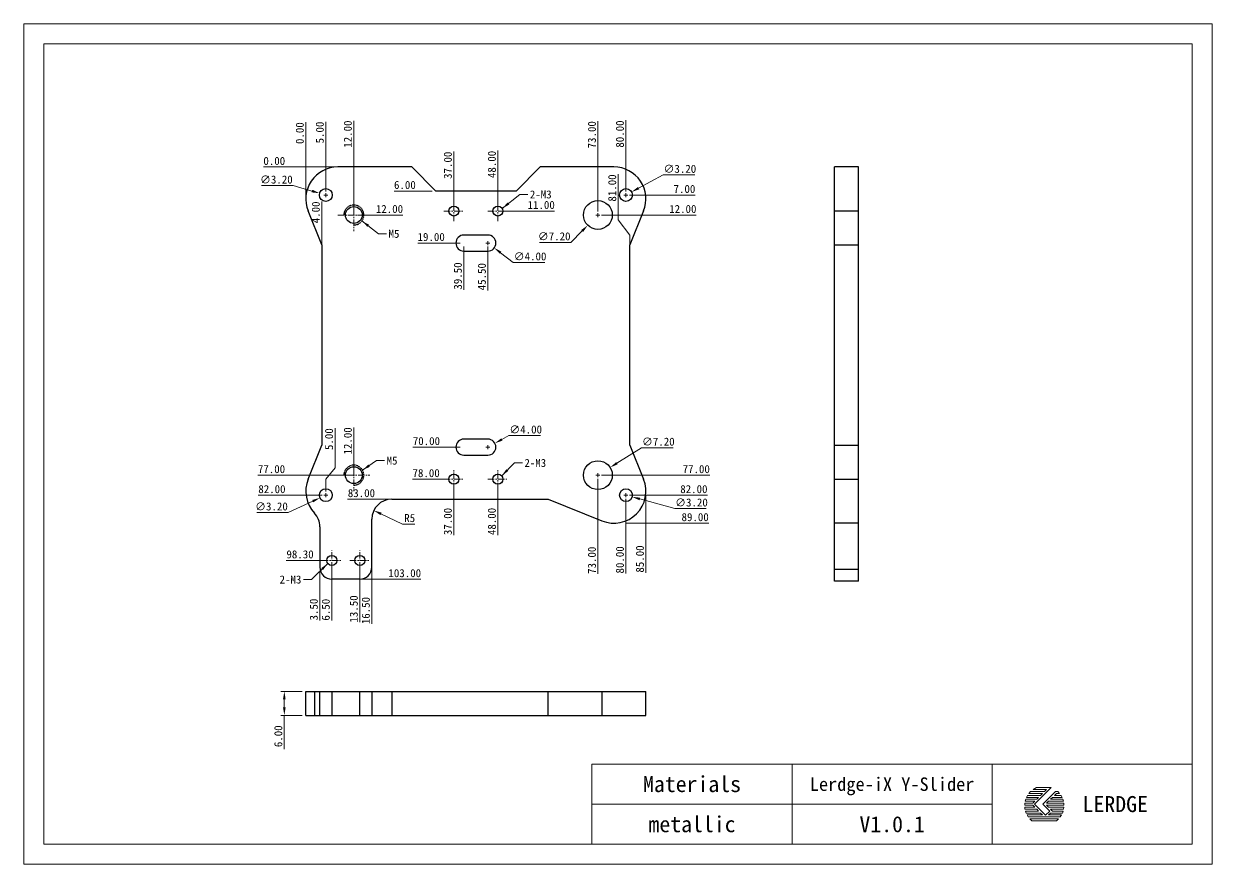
# Model space of a CAD drawing. Header units: millimetres. Extents: x 18208 to 18505, y 554 to 764.
import ezdxf
from ezdxf.enums import TextEntityAlignment as Align

# ---------------------------------------------------------------- set-up
doc = ezdxf.new("R2010")
doc.units = ezdxf.units.MM
doc.linetypes.add('CENTER', pattern=[50.8, 31.75, -6.35, 6.35, -6.35])
doc.linetypes.add('HIDDEN', pattern=[0.2, 0.1, -0.1])
doc.layers.get('0').update_dxf_attribs({"lineweight": 30})
doc.layers.get('Defpoints').update_dxf_attribs({"lineweight": 30})
doc.layers.add('DEFAULT_2', color=8, linetype='HIDDEN')
doc.layers.add('尺寸', color=3, linetype='Continuous', lineweight=15)
doc.styles.add('GB', font='')
doc.styles.get('GB').set_extended_font_data('SimSun')
doc.dimstyles.new('L20.00', dxfattribs={"dimtxt": 2, "dimasz": 2, "dimexe": 0.9, "dimexo": 0.9, "dimgap": 0.5, "dimtad": 1, "dimzin": 1, "dimdsep": 46, "dimtxsty": 'GB', "dimcen": 1, "dimclrd": 256, "dimclre": 256, "dimclrt": 256, "dimazin": 0, "dimtfac": 1, "dimtmove": 0, "dimatfit": 3, "dimfxl": 0, "dimlwd": 15, "dimlwe": 15, "dimarcsym": 0})
doc.dimstyles.new('L20.00$3', dxfattribs={"dimtxt": 2, "dimasz": 2, "dimexe": 0.9, "dimexo": 0.9, "dimgap": 0.5, "dimtad": 1, "dimtoh": 1, "dimzin": 1, "dimdsep": 46, "dimtxsty": 'GB', "dimcen": 0.5, "dimclrd": 256, "dimclre": 256, "dimclrt": 256, "dimazin": 0, "dimtfac": 1, "dimtofl": 0, "dimtmove": 0, "dimatfit": 3, "dimfxl": 0, "dimlwd": 15, "dimlwe": 15, "dimarcsym": 0})
doc.dimstyles.new('L20.00$4', dxfattribs={"dimtxt": 2, "dimasz": 2, "dimexe": 0.9, "dimexo": 0.9, "dimgap": 0.5, "dimtad": 1, "dimtoh": 1, "dimzin": 1, "dimdsep": 46, "dimtxsty": 'GB', "dimcen": 0.5, "dimclrd": 256, "dimclre": 256, "dimclrt": 256, "dimazin": 0, "dimtfac": 1, "dimtofl": 0, "dimtmove": 0, "dimatfit": 3, "dimfxl": 0, "dimlwd": 15, "dimlwe": 15, "dimarcsym": 0})

# ---------------------------------------------------------------- blocks, each defined once
blk = doc.blocks.new('A$C411A0972')
for points in [[(5.78, -11.86), (1.18, -11.86), (1.88, -11.16), (6.11, -11.16), (6.36, -10.46), (2.58, -10.46), (1.88, -9.76), (6.52, -9.76), (6.61, -9.06), (1.18, -9.06), (0.48, -8.36), (6.64, -8.36), (6.59, -7.66), (0.48, -7.66), (1.18, -6.96), (6.46, -6.96), (6.27, -6.26), (1.88, -6.26), (2.58, -5.56), (5.99, -5.56), (5.61, -4.86), (3.28, -4.86), (3.98, -4.16), (5.13, -4.16), (4.49, -3.46), (3.69, -3.46), (-0.86, -8.01), (1.59, -10.46), (0.11, -11.95), (-3.83, -8.01), (2.13, -2.06), (-3.09, -2.06), (-4.36, -2.76), (0.43, -2.76), (-0.27, -3.46), (-5.22, -3.46), (-5.85, -4.16), (-0.97, -4.16), (-1.67, -4.86), (-6.34, -4.86), (-6.71, -5.56), (-2.37, -5.56), (-3.07, -6.26), (-6.99, -6.26), (-7.19, -6.96), (-3.77, -6.96), (-4.47, -7.66), (-7.31, -7.66), (-7.36, -8.36), (-4.47, -8.36), (-3.77, -9.06), (-7.34, -9.06), (-7.25, -9.76), (-3.07, -9.76), (-2.37, -10.46), (-7.08, -10.46), (-6.84, -11.16), (-1.67, -11.16), (-0.97, -11.86), (-6.51, -11.86), (-6.07, -12.56), (5.34, -12.56)], [(-4.75, -13.96), (4.02, -13.96), (4.77, -13.26), (-5.5, -13.26)]]:
    blk.add_lwpolyline(points, close=True)
blk = doc.blocks.new('A$C4CF74B76')
at = {"layer": '尺寸', "ltscale": 0.3}
for p, q in [((-14.52, -79.63), (-14.52, -99.63)), ((-14.52, -79.63), (35.48, -79.63)), ((135.48, -79.63), (35.48, -79.63)), ((35.48, -79.63), (35.48, -99.63)), ((85.48, -99.63), (85.48, -79.63)), ((-14.52, -89.63), (35.48, -89.63)), ((35.48, -89.63), (85.48, -89.63)), ((85.48, -99.63), (110.48, -99.63))]:
    blk.add_line(p, q, dxfattribs=at)
for points in [[(-156.52, 105.37), (140.48, 105.37), (140.48, -104.63), (-156.52, -104.63)], [(-151.52, 100.37), (135.48, 100.37), (135.48, -99.63), (-151.52, -99.63)]]:
    blk.add_lwpolyline(points, close=True, dxfattribs=at)
at = {"layer": '尺寸', "ltscale": 0.3, "xscale": 0.7, "yscale": 0.7, "zscale": 0.7}
blk.add_blockref('A$C411A0972', (98.76, -84.02), dxfattribs=at)
at = {"layer": '尺寸', "ltscale": 0.3, "char_height": 4, "attachment_point": 5, "style": 'GB'}
for s, width, insert in [('Materials', 11.0457, (10.48, -84.63)), ('LERDGE', 33.2013, (116.24, -89.63))]:
    blk.add_mtext_dynamic_manual_height_columns(s, width=width, gutter_width=15, heights=[0], dxfattribs=dict(at, insert=insert))
at = {"layer": '尺寸', "ltscale": 0.3, "style": 'GB'}
for tag, p in [('名称', (60.48, -84.63)), ('材质', (10.48, -94.63)), ('版本', (60.48, -94.63))]:
    blk.add_attdef(tag, text='', height=4, dxfattribs=at).set_placement(p, align=Align.MIDDLE_CENTER)
blk = doc.blocks.new('*D107')
at = {"layer": 'Defpoints', "color": 0, "ltscale": 0.3, "transparency": 16777216}
for p in [(18274.21, 728.4), (18278.87, 728.4), (18286.87, 728.4)]:
    blk.add_point(p, dxfattribs=at)
at = {"layer": '尺寸', "lineweight": 15, "ltscale": 0.3, "transparency": 16777216}
blk.add_line((18285.97, 728.4), (18268.27, 728.4), dxfattribs=at)
at = {"layer": '尺寸', "ltscale": 0.3, "transparency": 16777216, "insert": (18270.99, 729.9), "char_height": 2, "attachment_point": 5, "style": 'GB'}
blk.add_mtext('0.00', dxfattribs=at)
blk = doc.blocks.new('*D108')
at = {"layer": 'Defpoints', "color": 0, "ltscale": 0.3, "transparency": 16777216}
for p in [(18278.87, 733.63), (18278.87, 733.63), (18278.87, 720.4)]:
    blk.add_point(p, dxfattribs=at)
at = {"layer": '尺寸', "lineweight": 15, "ltscale": 0.3, "transparency": 16777216}
blk.add_line((18278.87, 721.3), (18278.87, 739.58), dxfattribs=at)
at = {"layer": '尺寸', "ltscale": 0.3, "transparency": 16777216, "insert": (18277.37, 736.86), "char_height": 2, "attachment_point": 5, "rotation": 90, "style": 'GB'}
blk.add_mtext('0.00', dxfattribs=at)
blk = doc.blocks.new('*D109')
at = {"layer": 'Defpoints', "color": 0, "ltscale": 0.3, "transparency": 16777216}
for p in [(18283.87, 733.8), (18278.87, 728.4), (18283.87, 721.4)]:
    blk.add_point(p, dxfattribs=at)
at = {"layer": '尺寸', "lineweight": 15, "ltscale": 0.3, "transparency": 16777216}
blk.add_line((18283.87, 722.3), (18283.87, 739.71), dxfattribs=at)
at = {"layer": '尺寸', "ltscale": 0.3, "transparency": 16777216, "insert": (18282.37, 737.01), "char_height": 2, "attachment_point": 5, "rotation": 90, "style": 'GB'}
blk.add_mtext('5.00', dxfattribs=at)
blk = doc.blocks.new('*D110')
at = {"layer": 'Defpoints', "color": 0, "ltscale": 0.3, "transparency": 16777216}
for p in [(18290.87, 732.77), (18278.87, 728.4), (18290.87, 716.4)]:
    blk.add_point(p, dxfattribs=at)
at = {"layer": '尺寸', "lineweight": 15, "ltscale": 0.3, "transparency": 16777216}
blk.add_line((18290.87, 717.3), (18290.87, 739.95), dxfattribs=at)
at = {"layer": '尺寸', "ltscale": 0.3, "transparency": 16777216, "insert": (18289.37, 736.61), "char_height": 2, "attachment_point": 5, "rotation": 90, "style": 'GB'}
blk.add_mtext('12.00', dxfattribs=at)
blk = doc.blocks.new('*D111')
at = {"layer": 'Defpoints', "color": 0, "ltscale": 0.3, "transparency": 16777216}
for p in [(18278.87, 728.4), (18290.87, 716.4), (18295.94, 716.4)]:
    blk.add_point(p, dxfattribs=at)
at = {"layer": '尺寸', "lineweight": 15, "ltscale": 0.3, "transparency": 16777216}
blk.add_line((18291.77, 716.4), (18303.12, 716.4), dxfattribs=at)
at = {"layer": '尺寸', "ltscale": 0.3, "transparency": 16777216, "insert": (18299.78, 717.9), "char_height": 2, "attachment_point": 5, "style": 'GB'}
blk.add_mtext('12.00', dxfattribs=at)
blk = doc.blocks.new('*D112')
at = {"layer": 'Defpoints', "color": 0, "ltscale": 0.3, "transparency": 16777216}
for p in [(18278.87, 728.4), (18315.87, 724.91), (18315.87, 717.4)]:
    blk.add_point(p, dxfattribs=at)
at = {"layer": '尺寸', "lineweight": 15, "ltscale": 0.3, "transparency": 16777216}
blk.add_line((18315.87, 718.3), (18315.87, 732.25), dxfattribs=at)
at = {"layer": '尺寸', "ltscale": 0.3, "transparency": 16777216, "insert": (18314.37, 728.83), "char_height": 2, "attachment_point": 5, "rotation": 90, "style": 'GB'}
blk.add_mtext('37.00', dxfattribs=at)
blk = doc.blocks.new('*D113')
at = {"layer": 'Defpoints', "color": 0, "ltscale": 0.3, "transparency": 16777216}
for p in [(18278.87, 728.4), (18326.87, 725.09), (18326.87, 717.4)]:
    blk.add_point(p, dxfattribs=at)
at = {"layer": '尺寸', "lineweight": 15, "ltscale": 0.3, "transparency": 16777216}
blk.add_line((18326.87, 718.3), (18326.87, 732.49), dxfattribs=at)
at = {"layer": '尺寸', "ltscale": 0.3, "transparency": 16777216, "insert": (18325.37, 729.04), "char_height": 2, "attachment_point": 5, "rotation": 90, "style": 'GB'}
blk.add_mtext('48.00', dxfattribs=at)
blk = doc.blocks.new('*D114')
at = {"layer": 'Defpoints', "color": 0, "ltscale": 0.3, "transparency": 16777216}
for p in [(18351.87, 732.54), (18278.87, 728.4), (18351.87, 716.4)]:
    blk.add_point(p, dxfattribs=at)
at = {"layer": '尺寸', "lineweight": 15, "ltscale": 0.3, "transparency": 16777216}
blk.add_line((18351.87, 717.3), (18351.87, 739.87), dxfattribs=at)
at = {"layer": '尺寸', "ltscale": 0.3, "transparency": 16777216, "insert": (18350.37, 736.45), "char_height": 2, "attachment_point": 5, "rotation": 90, "style": 'GB'}
blk.add_mtext('73.00', dxfattribs=at)
blk = doc.blocks.new('*D115')
at = {"layer": 'Defpoints', "color": 0, "ltscale": 0.3, "transparency": 16777216}
for p in [(18278.87, 728.4), (18351.87, 716.4), (18369.25, 716.4)]:
    blk.add_point(p, dxfattribs=at)
at = {"layer": '尺寸', "lineweight": 15, "ltscale": 0.3, "transparency": 16777216}
blk.add_line((18352.77, 716.4), (18376.43, 716.4), dxfattribs=at)
at = {"layer": '尺寸', "ltscale": 0.3, "transparency": 16777216, "insert": (18373.09, 717.9), "char_height": 2, "attachment_point": 5, "style": 'GB'}
blk.add_mtext('12.00', dxfattribs=at)
blk = doc.blocks.new('*D116')
at = {"layer": 'Defpoints', "color": 0, "ltscale": 0.3, "transparency": 16777216}
for p in [(18358.87, 732.69), (18278.87, 728.4), (18358.87, 721.4)]:
    blk.add_point(p, dxfattribs=at)
at = {"layer": '尺寸', "lineweight": 15, "ltscale": 0.3, "transparency": 16777216}
blk.add_line((18358.87, 722.3), (18358.87, 740.07), dxfattribs=at)
at = {"layer": '尺寸', "ltscale": 0.3, "transparency": 16777216, "insert": (18357.37, 736.63), "char_height": 2, "attachment_point": 5, "rotation": 90, "style": 'GB'}
blk.add_mtext('80.00', dxfattribs=at)
blk = doc.blocks.new('*D117')
at = {"layer": 'Defpoints', "color": 0, "ltscale": 0.3, "transparency": 16777216}
for p in [(18278.87, 728.4), (18358.87, 721.4), (18370.29, 721.4)]:
    blk.add_point(p, dxfattribs=at)
at = {"layer": '尺寸', "lineweight": 15, "ltscale": 0.3, "transparency": 16777216}
blk.add_line((18359.77, 721.4), (18376.19, 721.4), dxfattribs=at)
at = {"layer": '尺寸', "ltscale": 0.3, "transparency": 16777216, "insert": (18373.49, 722.9), "char_height": 2, "attachment_point": 5, "style": 'GB'}
blk.add_mtext('7.00', dxfattribs=at)
blk = doc.blocks.new('*D118')
at = {"layer": 'Defpoints', "color": 0, "ltscale": 0.3, "transparency": 16777216}
for p in [(18278.87, 728.4), (18363.87, 647.4), (18363.87, 634.39)]:
    blk.add_point(p, dxfattribs=at)
at = {"layer": '尺寸', "lineweight": 15, "ltscale": 0.3, "transparency": 16777216}
blk.add_line((18363.87, 646.5), (18363.87, 627.01), dxfattribs=at)
at = {"layer": '尺寸', "ltscale": 0.3, "transparency": 16777216, "insert": (18362.37, 630.45), "char_height": 2, "attachment_point": 5, "rotation": 90, "style": 'GB'}
blk.add_mtext('85.00', dxfattribs=at)
blk = doc.blocks.new('*D119')
at = {"layer": 'Defpoints', "color": 0, "ltscale": 0.3, "transparency": 16777216}
for p in [(18278.87, 728.4), (18357.87, 639.4), (18372.23, 639.4)]:
    blk.add_point(p, dxfattribs=at)
at = {"layer": '尺寸', "lineweight": 15, "ltscale": 0.3, "transparency": 16777216}
blk.add_line((18358.77, 639.4), (18379.61, 639.4), dxfattribs=at)
at = {"layer": '尺寸', "ltscale": 0.3, "transparency": 16777216, "insert": (18376.17, 640.9), "char_height": 2, "attachment_point": 5, "style": 'GB'}
blk.add_mtext('89.00', dxfattribs=at)
blk = doc.blocks.new('*D120')
at = {"layer": 'Defpoints', "color": 0, "ltscale": 0.3, "transparency": 16777216}
for p in [(18278.87, 728.4), (18351.87, 651.4), (18351.87, 634.05)]:
    blk.add_point(p, dxfattribs=at)
at = {"layer": '尺寸', "lineweight": 15, "ltscale": 0.3, "transparency": 16777216}
blk.add_line((18351.87, 650.5), (18351.87, 626.72), dxfattribs=at)
at = {"layer": '尺寸', "ltscale": 0.3, "transparency": 16777216, "insert": (18350.37, 630.13), "char_height": 2, "attachment_point": 5, "rotation": 90, "style": 'GB'}
blk.add_mtext('73.00', dxfattribs=at)
blk = doc.blocks.new('*D121')
at = {"layer": 'Defpoints', "color": 0, "ltscale": 0.3, "transparency": 16777216}
for p in [(18278.87, 728.4), (18351.87, 651.4), (18372.53, 651.4)]:
    blk.add_point(p, dxfattribs=at)
at = {"layer": '尺寸', "lineweight": 15, "ltscale": 0.3, "transparency": 16777216}
blk.add_line((18352.77, 651.4), (18379.85, 651.4), dxfattribs=at)
at = {"layer": '尺寸', "ltscale": 0.3, "transparency": 16777216, "insert": (18376.44, 652.9), "char_height": 2, "attachment_point": 5, "style": 'GB'}
blk.add_mtext('77.00', dxfattribs=at)
blk = doc.blocks.new('*D122')
at = {"layer": 'Defpoints', "color": 0, "ltscale": 0.3, "transparency": 16777216}
for p in [(18278.87, 728.4), (18358.87, 646.4), (18371.91, 646.4)]:
    blk.add_point(p, dxfattribs=at)
at = {"layer": '尺寸', "lineweight": 15, "ltscale": 0.3, "transparency": 16777216}
blk.add_line((18359.77, 646.4), (18379.29, 646.4), dxfattribs=at)
at = {"layer": '尺寸', "ltscale": 0.3, "transparency": 16777216, "insert": (18375.85, 647.9), "char_height": 2, "attachment_point": 5, "style": 'GB'}
blk.add_mtext('82.00', dxfattribs=at)
blk = doc.blocks.new('*D123')
at = {"layer": 'Defpoints', "color": 0, "ltscale": 0.3, "transparency": 16777216}
for p in [(18278.87, 728.4), (18358.87, 646.4), (18358.87, 634.17)]:
    blk.add_point(p, dxfattribs=at)
at = {"layer": '尺寸', "lineweight": 15, "ltscale": 0.3, "transparency": 16777216}
blk.add_line((18358.87, 645.5), (18358.87, 626.79), dxfattribs=at)
at = {"layer": '尺寸', "ltscale": 0.3, "transparency": 16777216, "insert": (18357.37, 630.23), "char_height": 2, "attachment_point": 5, "rotation": 90, "style": 'GB'}
blk.add_mtext('80.00', dxfattribs=at)
blk = doc.blocks.new('*D124')
at = {"layer": 'Defpoints', "color": 0, "ltscale": 0.3, "transparency": 16777216}
for p in [(18278.87, 728.4), (18290.87, 656.12), (18290.87, 651.4)]:
    blk.add_point(p, dxfattribs=at)
at = {"layer": '尺寸', "lineweight": 15, "ltscale": 0.3, "transparency": 16777216}
blk.add_line((18290.87, 652.3), (18290.87, 663.3), dxfattribs=at)
at = {"layer": '尺寸', "ltscale": 0.3, "transparency": 16777216, "insert": (18289.37, 659.96), "char_height": 2, "attachment_point": 5, "rotation": 90, "style": 'GB'}
blk.add_mtext('12.00', dxfattribs=at)
blk = doc.blocks.new('*D125')
at = {"layer": 'Defpoints', "color": 0, "ltscale": 0.3, "transparency": 16777216}
for p in [(18278.87, 728.4), (18274.21, 651.4), (18290.87, 651.4)]:
    blk.add_point(p, dxfattribs=at)
at = {"layer": '尺寸', "lineweight": 15, "ltscale": 0.3, "transparency": 16777216}
blk.add_line((18289.97, 651.4), (18266.89, 651.4), dxfattribs=at)
at = {"layer": '尺寸', "ltscale": 0.3, "transparency": 16777216, "insert": (18270.3, 652.9), "char_height": 2, "attachment_point": 5, "style": 'GB'}
blk.add_mtext('77.00', dxfattribs=at)
blk = doc.blocks.new('*D126')
at = {"layer": 'Defpoints', "color": 0, "ltscale": 0.3, "transparency": 16777216}
for p in [(18278.87, 728.4), (18274.34, 646.4), (18283.87, 646.4)]:
    blk.add_point(p, dxfattribs=at)
at = {"layer": '尺寸', "lineweight": 15, "ltscale": 0.3, "transparency": 16777216}
blk.add_line((18282.97, 646.4), (18266.95, 646.4), dxfattribs=at)
at = {"layer": '尺寸', "ltscale": 0.3, "transparency": 16777216, "insert": (18270.4, 647.9), "char_height": 2, "attachment_point": 5, "style": 'GB'}
blk.add_mtext('82.00', dxfattribs=at)
blk = doc.blocks.new('*D127')
at = {"layer": 'Defpoints', "color": 0, "ltscale": 0.3, "transparency": 16777216}
for p in [(18278.87, 728.4), (18286.18, 657.19), (18283.87, 646.4)]:
    blk.add_point(p, dxfattribs=at)
at = {"layer": '尺寸', "lineweight": 15, "ltscale": 0.3, "transparency": 16777216}
for p, q in [((18286.18, 653.19), (18286.18, 663.1)), ((18283.87, 650.4), (18286.18, 653.19)), ((18283.87, 647.3), (18283.87, 650.4))]:
    blk.add_line(p, q, dxfattribs=at)
at = {"layer": '尺寸', "ltscale": 0.3, "transparency": 16777216, "insert": (18284.68, 660.4), "char_height": 2, "attachment_point": 5, "rotation": 90, "style": 'GB'}
blk.add_mtext('5.00', dxfattribs=at)
blk = doc.blocks.new('*D128')
at = {"layer": 'Defpoints', "color": 0, "ltscale": 0.3, "transparency": 16777216}
for p in [(18278.87, 728.4), (18281.37, 630.1), (18285.37, 630.1)]:
    blk.add_point(p, dxfattribs=at)
at = {"layer": '尺寸', "lineweight": 15, "ltscale": 0.3, "transparency": 16777216}
blk.add_line((18284.47, 630.1), (18273.99, 630.1), dxfattribs=at)
at = {"layer": '尺寸', "ltscale": 0.3, "transparency": 16777216, "insert": (18277.43, 631.6), "char_height": 2, "attachment_point": 5, "style": 'GB'}
blk.add_mtext('98.30', dxfattribs=at)
blk = doc.blocks.new('*D129')
at = {"layer": 'Defpoints', "color": 0, "ltscale": 0.3, "transparency": 16777216}
for p in [(18278.87, 728.4), (18285.37, 630.1), (18285.37, 621)]:
    blk.add_point(p, dxfattribs=at)
at = {"layer": '尺寸', "lineweight": 15, "ltscale": 0.3, "transparency": 16777216}
blk.add_line((18285.37, 629.2), (18285.37, 615.06), dxfattribs=at)
at = {"layer": '尺寸', "ltscale": 0.3, "transparency": 16777216, "insert": (18283.87, 617.78), "char_height": 2, "attachment_point": 5, "rotation": 90, "style": 'GB'}
blk.add_mtext('6.50', dxfattribs=at)
blk = doc.blocks.new('*D130')
at = {"layer": 'Defpoints', "color": 0, "ltscale": 0.3, "transparency": 16777216}
for p in [(18278.87, 728.4), (18292.37, 630.1), (18292.37, 621.81)]:
    blk.add_point(p, dxfattribs=at)
at = {"layer": '尺寸', "lineweight": 15, "ltscale": 0.3, "transparency": 16777216}
blk.add_line((18292.37, 629.2), (18292.37, 614.63), dxfattribs=at)
at = {"layer": '尺寸', "ltscale": 0.3, "transparency": 16777216, "insert": (18290.87, 617.97), "char_height": 2, "attachment_point": 5, "rotation": 90, "style": 'GB'}
blk.add_mtext('13.50', dxfattribs=at)
blk = doc.blocks.new('*D131')
at = {"layer": 'Defpoints', "color": 0, "ltscale": 0.3, "transparency": 16777216}
for p in [(18278.87, 728.4), (18295.37, 629.53), (18295.37, 621.4)]:
    blk.add_point(p, dxfattribs=at)
at = {"layer": '尺寸', "lineweight": 15, "ltscale": 0.3, "transparency": 16777216}
blk.add_line((18295.37, 628.63), (18295.37, 614.22), dxfattribs=at)
at = {"layer": '尺寸', "ltscale": 0.3, "transparency": 16777216, "insert": (18293.87, 617.56), "char_height": 2, "attachment_point": 5, "rotation": 90, "style": 'GB'}
blk.add_mtext('16.50', dxfattribs=at)
blk = doc.blocks.new('*D133')
at = {"layer": 'Defpoints', "color": 0, "ltscale": 0.3, "transparency": 16777216}
for p in [(18278.87, 728.4), (18282.37, 628.4), (18282.37, 621.03)]:
    blk.add_point(p, dxfattribs=at)
at = {"layer": '尺寸', "lineweight": 15, "ltscale": 0.3, "transparency": 16777216}
blk.add_line((18282.37, 627.5), (18282.37, 615.12), dxfattribs=at)
at = {"layer": '尺寸', "ltscale": 0.3, "transparency": 16777216, "insert": (18280.87, 617.82), "char_height": 2, "attachment_point": 5, "rotation": 90, "style": 'GB'}
blk.add_mtext('3.50', dxfattribs=at)
blk = doc.blocks.new('*D134')
at = {"layer": 'Defpoints', "color": 0, "ltscale": 0.3, "transparency": 16777216}
for p in [(18295.86, 642.58), (18300.37, 640.43)]:
    blk.add_point(p, dxfattribs=at)
at = {"layer": '尺寸', "lineweight": 15, "ltscale": 0.3, "transparency": 16777216}
for p, q in [((18303.04, 639.16), (18297.66, 641.72)), ((18306.13, 639.16), (18303.04, 639.16))]:
    blk.add_line(p, q, dxfattribs=at)
at = {"layer": '尺寸', "ltscale": 0.3, "transparency": 16777216}
blk.add_solid([(18297.81, 642.02), (18297.52, 641.42), (18295.86, 642.58)], dxfattribs=at)
at = {"layer": '尺寸', "ltscale": 0.3, "transparency": 16777216, "insert": (18304.84, 640.66), "char_height": 2, "attachment_point": 5, "style": 'GB'}
blk.add_mtext('R5', dxfattribs=at)
blk = doc.blocks.new('*D143')
at = {"layer": 'Defpoints', "color": 0, "ltscale": 0.3, "transparency": 16777216}
for p in [(18278.87, 728.4), (18306.85, 722.4), (18311.34, 722.4)]:
    blk.add_point(p, dxfattribs=at)
at = {"layer": '尺寸', "lineweight": 15, "ltscale": 0.3, "transparency": 16777216}
blk.add_line((18310.44, 722.4), (18300.91, 722.4), dxfattribs=at)
at = {"layer": '尺寸', "ltscale": 0.3, "transparency": 16777216, "insert": (18303.63, 723.9), "char_height": 2, "attachment_point": 5, "style": 'GB'}
blk.add_mtext('6.00', dxfattribs=at)
blk = doc.blocks.new('*D144')
at = {"layer": 'Defpoints', "color": 0, "ltscale": 0.3, "transparency": 16777216}
for p in [(18278.87, 728.4), (18326.87, 717.4), (18333.84, 717.4)]:
    blk.add_point(p, dxfattribs=at)
at = {"layer": '尺寸', "lineweight": 15, "ltscale": 0.3, "transparency": 16777216}
blk.add_line((18327.77, 717.4), (18341.03, 717.4), dxfattribs=at)
at = {"layer": '尺寸', "ltscale": 0.3, "transparency": 16777216, "insert": (18337.69, 718.9), "char_height": 2, "attachment_point": 5, "style": 'GB'}
blk.add_mtext('11.00', dxfattribs=at)
blk = doc.blocks.new('*D145')
at = {"layer": 'Defpoints', "color": 0, "ltscale": 0.3, "transparency": 16777216}
for p in [(18278.87, 728.4), (18314.04, 709.4), (18318.37, 709.4)]:
    blk.add_point(p, dxfattribs=at)
at = {"layer": '尺寸', "lineweight": 15, "ltscale": 0.3, "transparency": 16777216}
blk.add_line((18317.47, 709.4), (18306.86, 709.4), dxfattribs=at)
at = {"layer": '尺寸', "ltscale": 0.3, "transparency": 16777216, "insert": (18310.2, 710.9), "char_height": 2, "attachment_point": 5, "style": 'GB'}
blk.add_mtext('19.00', dxfattribs=at)
blk = doc.blocks.new('*D146')
at = {"layer": 'Defpoints', "color": 0, "ltscale": 0.3, "transparency": 16777216}
for p in [(18278.87, 728.4), (18318.37, 709.4), (18318.37, 705.08)]:
    blk.add_point(p, dxfattribs=at)
at = {"layer": '尺寸', "lineweight": 15, "ltscale": 0.3, "transparency": 16777216}
blk.add_line((18318.37, 708.5), (18318.37, 697.74), dxfattribs=at)
at = {"layer": '尺寸', "ltscale": 0.3, "transparency": 16777216, "insert": (18316.87, 701.16), "char_height": 2, "attachment_point": 5, "rotation": 90, "style": 'GB'}
blk.add_mtext('39.50', dxfattribs=at)
blk = doc.blocks.new('*D147')
at = {"layer": 'Defpoints', "color": 0, "ltscale": 0.3, "transparency": 16777216}
for p in [(18278.87, 728.4), (18324.37, 709.4), (18324.37, 704.94)]:
    blk.add_point(p, dxfattribs=at)
at = {"layer": '尺寸', "lineweight": 15, "ltscale": 0.3, "transparency": 16777216}
blk.add_line((18324.37, 708.5), (18324.37, 697.54), dxfattribs=at)
at = {"layer": '尺寸', "ltscale": 0.3, "transparency": 16777216, "insert": (18322.87, 700.99), "char_height": 2, "attachment_point": 5, "rotation": 90, "style": 'GB'}
blk.add_mtext('45.50', dxfattribs=at)
blk = doc.blocks.new('*D149')
at = {"layer": 'Defpoints', "color": 0, "ltscale": 0.3, "transparency": 16777216}
for p in [(18278.87, 728.4), (18296.71, 645.4), (18300.37, 645.4)]:
    blk.add_point(p, dxfattribs=at)
at = {"layer": '尺寸', "lineweight": 15, "ltscale": 0.3, "transparency": 16777216}
blk.add_line((18299.47, 645.4), (18289.33, 645.4), dxfattribs=at)
at = {"layer": '尺寸', "ltscale": 0.3, "transparency": 16777216, "insert": (18292.77, 646.9), "char_height": 2, "attachment_point": 5, "style": 'GB'}
blk.add_mtext('83.00', dxfattribs=at)
blk = doc.blocks.new('*D150')
at = {"layer": 'Defpoints', "color": 0, "ltscale": 0.3, "transparency": 16777216}
for p in [(18278.87, 728.4), (18312.92, 658.4), (18318.37, 658.4)]:
    blk.add_point(p, dxfattribs=at)
at = {"layer": '尺寸', "lineweight": 15, "ltscale": 0.3, "transparency": 16777216}
blk.add_line((18317.47, 658.4), (18305.59, 658.4), dxfattribs=at)
at = {"layer": '尺寸', "ltscale": 0.3, "transparency": 16777216, "insert": (18309.01, 659.9), "char_height": 2, "attachment_point": 5, "style": 'GB'}
blk.add_mtext('70.00', dxfattribs=at)
blk = doc.blocks.new('*D151')
at = {"layer": 'Defpoints', "color": 0, "ltscale": 0.3, "transparency": 16777216}
for p in [(18278.87, 728.4), (18312.86, 650.4), (18315.87, 650.4)]:
    blk.add_point(p, dxfattribs=at)
at = {"layer": '尺寸', "lineweight": 15, "ltscale": 0.3, "transparency": 16777216}
blk.add_line((18314.97, 650.4), (18305.53, 650.4), dxfattribs=at)
at = {"layer": '尺寸', "ltscale": 0.3, "transparency": 16777216, "insert": (18308.94, 651.9), "char_height": 2, "attachment_point": 5, "style": 'GB'}
blk.add_mtext('78.00', dxfattribs=at)
blk = doc.blocks.new('*D152')
at = {"layer": 'Defpoints', "color": 0, "ltscale": 0.3, "transparency": 16777216}
for p in [(18278.87, 728.4), (18315.87, 650.4), (18315.87, 643.74)]:
    blk.add_point(p, dxfattribs=at)
at = {"layer": '尺寸', "lineweight": 15, "ltscale": 0.3, "transparency": 16777216}
blk.add_line((18315.87, 649.5), (18315.87, 636.4), dxfattribs=at)
at = {"layer": '尺寸', "ltscale": 0.3, "transparency": 16777216, "insert": (18314.37, 639.82), "char_height": 2, "attachment_point": 5, "rotation": 90, "style": 'GB'}
blk.add_mtext('37.00', dxfattribs=at)
blk = doc.blocks.new('*D153')
at = {"layer": 'Defpoints', "color": 0, "ltscale": 0.3, "transparency": 16777216}
for p in [(18278.87, 728.4), (18326.87, 650.4), (18326.87, 643.78)]:
    blk.add_point(p, dxfattribs=at)
at = {"layer": '尺寸', "lineweight": 15, "ltscale": 0.3, "transparency": 16777216}
blk.add_line((18326.87, 649.5), (18326.87, 636.38), dxfattribs=at)
at = {"layer": '尺寸', "ltscale": 0.3, "transparency": 16777216, "insert": (18325.37, 639.83), "char_height": 2, "attachment_point": 5, "rotation": 90, "style": 'GB'}
blk.add_mtext('48.00', dxfattribs=at)
blk = doc.blocks.new('*D154')
at = {"layer": 'Defpoints', "color": 0, "ltscale": 0.3, "transparency": 16777216}
for p in [(18278.87, 728.4), (18291.33, 625.4), (18299.04, 625.4)]:
    blk.add_point(p, dxfattribs=at)
at = {"layer": '尺寸', "lineweight": 15, "ltscale": 0.3, "transparency": 16777216}
blk.add_line((18292.23, 625.4), (18307.65, 625.4), dxfattribs=at)
at = {"layer": '尺寸', "ltscale": 0.3, "transparency": 16777216, "insert": (18303.6, 626.9), "char_height": 2, "attachment_point": 5, "style": 'GB'}
blk.add_mtext('103.00', dxfattribs=at)
blk = doc.blocks.new('*D155')
at = {"layer": 'Defpoints', "color": 0, "ltscale": 0.3, "transparency": 16777216}
for p in [(18278.87, 597.38), (18273.5, 591.38), (18278.87, 591.38)]:
    blk.add_point(p, dxfattribs=at)
at = {"layer": '尺寸', "lineweight": 15, "ltscale": 0.3, "transparency": 16777216}
for p, q in [((18277.97, 597.38), (18272.6, 597.38)), ((18273.5, 595.38), (18273.5, 593.38)), ((18277.97, 591.38), (18272.6, 591.38)), ((18273.5, 591.38), (18273.5, 582.94))]:
    blk.add_line(p, q, dxfattribs=at)
at = {"layer": '尺寸', "ltscale": 0.3, "transparency": 16777216}
for points in [[(18273.17, 595.38), (18273.83, 595.38), (18273.5, 597.38)], [(18273.17, 593.38), (18273.83, 593.38), (18273.5, 591.38)]]:
    blk.add_solid(points, dxfattribs=at)
at = {"layer": '尺寸', "ltscale": 0.3, "transparency": 16777216, "insert": (18272, 586.16), "char_height": 2, "attachment_point": 5, "rotation": 90, "style": 'GB'}
blk.add_mtext('6.00', dxfattribs=at)
blk = doc.blocks.new('*D158')
at = {"layer": 'Defpoints', "color": 0, "ltscale": 0.3, "transparency": 16777216}
for p in [(18354.4, 718.96), (18349.34, 713.84)]:
    blk.add_point(p, dxfattribs=at)
at = {"layer": '尺寸', "lineweight": 15, "ltscale": 0.3, "transparency": 16777216}
for p, q in [((18351.37, 716.4), (18352.37, 716.4)), ((18351.87, 715.9), (18351.87, 716.9)), ((18345.13, 709.56), (18347.94, 712.41)), ((18337.25, 709.56), (18345.13, 709.56))]:
    blk.add_line(p, q, dxfattribs=at)
at = {"layer": '尺寸', "ltscale": 0.3, "transparency": 16777216}
blk.add_solid([(18347.7, 712.65), (18348.18, 712.18), (18349.34, 713.84)], dxfattribs=at)
at = {"layer": '尺寸', "ltscale": 0.3, "transparency": 16777216, "insert": (18340.94, 711.06), "char_height": 2, "attachment_point": 5, "style": 'GB'}
blk.add_mtext('∅7.20', dxfattribs=at)
blk = doc.blocks.new('*D159')
at = {"layer": 'Defpoints', "color": 0, "ltscale": 0.3, "transparency": 16777216}
for p in [(18354.92, 653.32), (18348.83, 649.48)]:
    blk.add_point(p, dxfattribs=at)
at = {"layer": '尺寸', "lineweight": 15, "ltscale": 0.3, "transparency": 16777216}
for p, q in [((18362.77, 658.26), (18356.61, 654.38)), ((18370.65, 658.26), (18362.77, 658.26)), ((18351.37, 651.4), (18352.37, 651.4)), ((18351.87, 650.9), (18351.87, 651.9))]:
    blk.add_line(p, q, dxfattribs=at)
at = {"layer": '尺寸', "ltscale": 0.3, "transparency": 16777216}
blk.add_solid([(18356.43, 654.66), (18356.79, 654.1), (18354.92, 653.32)], dxfattribs=at)
at = {"layer": '尺寸', "ltscale": 0.3, "transparency": 16777216, "insert": (18366.96, 659.76), "char_height": 2, "attachment_point": 5, "style": 'GB'}
blk.add_mtext('∅7.20', dxfattribs=at)
blk = doc.blocks.new('*D160')
at = {"layer": 'Defpoints', "color": 0, "ltscale": 0.3, "transparency": 16777216}
for p in [(18326.12, 659.36), (18322.62, 657.43)]:
    blk.add_point(p, dxfattribs=at)
at = {"layer": '尺寸', "lineweight": 15, "ltscale": 0.3, "transparency": 16777216}
for p, q in [((18329.63, 661.3), (18327.87, 660.33)), ((18337.51, 661.3), (18329.63, 661.3)), ((18323.87, 658.4), (18324.87, 658.4)), ((18324.37, 657.9), (18324.37, 658.9))]:
    blk.add_line(p, q, dxfattribs=at)
at = {"layer": '尺寸', "ltscale": 0.3, "transparency": 16777216}
blk.add_solid([(18327.71, 660.62), (18328.03, 660.04), (18326.12, 659.36)], dxfattribs=at)
at = {"layer": '尺寸', "ltscale": 0.3, "transparency": 16777216, "insert": (18333.82, 662.8), "char_height": 2, "attachment_point": 5, "style": 'GB'}
blk.add_mtext('∅4.00', dxfattribs=at)
blk = doc.blocks.new('*D161')
at = {"layer": 'Defpoints', "color": 0, "ltscale": 0.3, "transparency": 16777216}
for p in [(18322.78, 710.61), (18325.96, 708.19)]:
    blk.add_point(p, dxfattribs=at)
at = {"layer": '尺寸', "lineweight": 15, "ltscale": 0.3, "transparency": 16777216}
for p, q in [((18324.37, 708.9), (18324.37, 709.9)), ((18323.87, 709.4), (18324.87, 709.4)), ((18330.73, 704.55), (18327.55, 706.97)), ((18338.62, 704.55), (18330.73, 704.55))]:
    blk.add_line(p, q, dxfattribs=at)
at = {"layer": '尺寸', "ltscale": 0.3, "transparency": 16777216}
blk.add_solid([(18327.75, 707.24), (18327.35, 706.71), (18325.96, 708.19)], dxfattribs=at)
at = {"layer": '尺寸', "ltscale": 0.3, "transparency": 16777216, "insert": (18334.92, 706.05), "char_height": 2, "attachment_point": 5, "style": 'GB'}
blk.add_mtext('∅4.00', dxfattribs=at)
blk = doc.blocks.new('*D162')
at = {"layer": 'Defpoints', "color": 0, "ltscale": 0.3, "transparency": 16777216}
for p in [(18357.33, 646.82), (18360.41, 645.98)]:
    blk.add_point(p, dxfattribs=at)
at = {"layer": '尺寸', "lineweight": 15, "ltscale": 0.3, "transparency": 16777216}
for p, q in [((18358.37, 646.4), (18359.37, 646.4)), ((18358.87, 645.9), (18358.87, 646.9)), ((18371.06, 643.06), (18362.34, 645.45)), ((18378.94, 643.06), (18371.06, 643.06))]:
    blk.add_line(p, q, dxfattribs=at)
at = {"layer": '尺寸', "ltscale": 0.3, "transparency": 16777216}
blk.add_solid([(18362.43, 645.77), (18362.26, 645.13), (18360.41, 645.98)], dxfattribs=at)
at = {"layer": '尺寸', "ltscale": 0.3, "transparency": 16777216, "insert": (18375.25, 644.56), "char_height": 2, "attachment_point": 5, "style": 'GB'}
blk.add_mtext('∅3.20', dxfattribs=at)
blk = doc.blocks.new('*D163')
at = {"layer": 'Defpoints', "color": 0, "ltscale": 0.3, "transparency": 16777216}
for p in [(18282.42, 645.73), (18285.32, 647.07)]:
    blk.add_point(p, dxfattribs=at)
at = {"layer": '尺寸', "lineweight": 15, "ltscale": 0.3, "transparency": 16777216}
for p, q in [((18274.49, 642.07), (18280.6, 644.89)), ((18283.37, 646.4), (18284.37, 646.4)), ((18283.87, 645.9), (18283.87, 646.9)), ((18266.6, 642.07), (18274.49, 642.07))]:
    blk.add_line(p, q, dxfattribs=at)
at = {"layer": '尺寸', "ltscale": 0.3, "transparency": 16777216}
blk.add_solid([(18280.46, 645.19), (18280.74, 644.59), (18282.42, 645.73)], dxfattribs=at)
at = {"layer": '尺寸', "ltscale": 0.3, "transparency": 16777216, "insert": (18270.29, 643.57), "char_height": 2, "attachment_point": 5, "style": 'GB'}
blk.add_mtext('∅3.20', dxfattribs=at)
blk = doc.blocks.new('*D164')
at = {"layer": 'Defpoints', "color": 0, "ltscale": 0.3, "transparency": 16777216}
for p in [(18282.33, 721.84), (18285.41, 720.96)]:
    blk.add_point(p, dxfattribs=at)
at = {"layer": '尺寸', "lineweight": 15, "ltscale": 0.3, "transparency": 16777216}
for p, q in [((18267.81, 723.75), (18275.7, 723.75)), ((18275.7, 723.75), (18280.41, 722.39)), ((18283.87, 720.9), (18283.87, 721.9)), ((18283.37, 721.4), (18284.37, 721.4))]:
    blk.add_line(p, q, dxfattribs=at)
at = {"layer": '尺寸', "ltscale": 0.3, "transparency": 16777216}
blk.add_solid([(18280.5, 722.71), (18280.32, 722.07), (18282.33, 721.84)], dxfattribs=at)
at = {"layer": '尺寸', "ltscale": 0.3, "transparency": 16777216, "insert": (18271.51, 725.25), "char_height": 2, "attachment_point": 5, "style": 'GB'}
blk.add_mtext('∅3.20', dxfattribs=at)
blk = doc.blocks.new('*D165')
at = {"layer": 'Defpoints', "color": 0, "ltscale": 0.3, "transparency": 16777216}
for p in [(18360.28, 722.16), (18357.46, 720.64)]:
    blk.add_point(p, dxfattribs=at)
at = {"layer": '尺寸', "lineweight": 15, "ltscale": 0.3, "transparency": 16777216}
for p, q in [((18368.16, 726.43), (18362.04, 723.11)), ((18376.05, 726.43), (18368.16, 726.43)), ((18358.87, 720.9), (18358.87, 721.9)), ((18358.37, 721.4), (18359.37, 721.4))]:
    blk.add_line(p, q, dxfattribs=at)
at = {"layer": '尺寸', "ltscale": 0.3, "transparency": 16777216}
blk.add_solid([(18361.88, 723.41), (18362.2, 722.82), (18360.28, 722.16)], dxfattribs=at)
at = {"layer": '尺寸', "ltscale": 0.3, "transparency": 16777216, "insert": (18372.35, 727.93), "char_height": 2, "attachment_point": 5, "style": 'GB'}
blk.add_mtext('∅3.20', dxfattribs=at)
blk = doc.blocks.new('*D166')
at = {"layer": 'Defpoints', "color": 0, "ltscale": 0.3, "transparency": 16777216}
for p in [(18278.87, 728.4), (18282.87, 713.82), (18282.87, 708.09)]:
    blk.add_point(p, dxfattribs=at)
at = {"layer": '尺寸', "lineweight": 15, "ltscale": 0.3, "transparency": 16777216}
blk.add_line((18282.87, 708.99), (18282.87, 719.79), dxfattribs=at)
at = {"layer": '尺寸', "ltscale": 0.3, "transparency": 16777216, "insert": (18281.37, 717.06), "char_height": 2, "attachment_point": 5, "rotation": 90, "style": 'GB'}
blk.add_mtext('4.00', dxfattribs=at)
blk = doc.blocks.new('*D167')
at = {"layer": 'Defpoints', "color": 0, "ltscale": 0.3, "transparency": 16777216}
for p in [(18278.87, 728.4), (18356.95, 719.21), (18359.87, 707.39)]:
    blk.add_point(p, dxfattribs=at)
at = {"layer": '尺寸', "lineweight": 15, "ltscale": 0.3, "transparency": 16777216}
for p, q in [((18356.95, 715.21), (18356.95, 726.6)), ((18359.87, 711.39), (18356.95, 715.21)), ((18359.87, 708.29), (18359.87, 711.39))]:
    blk.add_line(p, q, dxfattribs=at)
at = {"layer": '尺寸', "ltscale": 0.3, "transparency": 16777216, "insert": (18355.45, 723.15), "char_height": 2, "attachment_point": 5, "rotation": 90, "style": 'GB'}
blk.add_mtext('81.00', dxfattribs=at)

msp = doc.modelspace()

# ---------------------------------------------------------------- linework, layer by layer
at = {"color": 7, "linetype": 'Continuous'}
for p, q in [((18305.339, 728.399), (18286.871, 728.399)), ((18305.339, 728.399), (18311.339, 722.399)), ((18331.404, 722.399), (18337.404, 728.399)), ((18355.871, 728.399), (18337.404, 728.399)), ((18411.02, 624.941), (18411.02, 728.399)), ((18417.02, 728.399), (18411.02, 728.399)), ((18417.02, 624.941), (18417.02, 728.399)), ((18331.404, 722.399), (18311.339, 722.399)), ((18282.871, 708.934), (18279.453, 717.405)), ((18363.29, 717.405), (18359.871, 708.934)), ((18411.02, 717.405), (18417.02, 717.405)), ((18324.371, 711.399), (18318.371, 711.399)), ((18282.871, 708.934), (18282.871, 658.902)), ((18318.371, 707.399), (18324.371, 707.399)), ((18359.871, 658.863), (18359.871, 708.934)), ((18411.02, 708.934), (18417.02, 708.934)), ((18324.371, 660.399), (18318.371, 660.399)), ((18279.448, 650.381), (18282.871, 658.902)), ((18318.371, 656.399), (18324.371, 656.399)), ((18359.871, 658.863), (18363.29, 650.393)), ((18411.02, 658.863), (18417.02, 658.863)), ((18411.02, 650.393), (18417.02, 650.393)), ((18300.371, 645.399), (18339.451, 645.399)), ((18339.451, 645.399), (18352.877, 639.98)), ((18295.371, 628.399), (18295.371, 640.399)), ((18417.02, 639.399), (18411.02, 639.399)), ((18282.371, 638.524), (18282.371, 628.399)), ((18411.02, 627.941), (18417.02, 627.941)), ((18292.371, 625.399), (18285.371, 625.399)), ((18417.02, 624.941), (18411.02, 624.941)), ((18278.871, 591.383), (18278.871, 597.383)), ((18278.871, 597.383), (18363.871, 597.383)), ((18281.025, 597.383), (18281.025, 591.383)), ((18282.371, 591.383), (18282.371, 597.383)), ((18285.371, 597.383), (18285.371, 591.383)), ((18292.371, 591.383), (18292.371, 597.383)), ((18295.371, 597.383), (18295.371, 591.383)), ((18300.371, 597.383), (18300.371, 591.383)), ((18339.451, 591.383), (18339.451, 597.383)), ((18352.877, 597.383), (18352.877, 591.383)), ((18363.871, 591.383), (18363.871, 597.383)), ((18278.871, 591.383), (18363.871, 591.383))]:
    msp.add_line(p, q, dxfattribs=at)
for centre, radius in [((18283.871, 721.399), 1.6), ((18358.871, 721.399), 1.6), ((18351.871, 716.399), 3.6), ((18290.871, 716.399), 2.1), ((18315.871, 717.399), 1.25), ((18326.871, 717.399), 1.25), ((18290.871, 651.399), 2.1), ((18351.871, 651.399), 3.6), ((18315.871, 650.399), 1.25), ((18326.871, 650.399), 1.25), ((18283.871, 646.399), 1.6), ((18358.871, 646.399), 1.6), ((18285.371, 630.099), 1.25), ((18292.371, 630.099), 1.25)]:
    msp.add_circle(centre, radius, dxfattribs=at)
for centre, radius, start, end in [((18286.871, 720.399), 8, 90, 201.97824), ((18355.871, 720.399), 8, 338.02176, 90), ((18318.371, 709.399), 2, 90, 270), ((18324.371, 709.399), 2, 270, 90), ((18318.371, 658.399), 2, 90, 270), ((18324.371, 658.399), 2, 270, 90), ((18286.871, 647.399), 8, 158.11346, 223.04915), ((18355.871, 647.399), 8, 248.02176, 21.97824), ((18300.371, 640.399), 5, 90, 180), ((18277.371, 638.524), 5, 0, 43.04915), ((18285.371, 628.399), 3, 180, 270), ((18292.371, 628.399), 3, 270, 0)]:
    msp.add_arc(centre, radius, start, end, dxfattribs=at)
at = {"layer": 'DEFAULT_2', "color": 8, "linetype": 'HIDDEN'}
for centre in [(18290.871, 716.399), (18290.871, 651.399)]:
    msp.add_arc(centre, 2.5, 270, 180, dxfattribs=at)
at = {"layer": '尺寸', "color": 1, "linetype": 'CENTER', "ltscale": 0.05}
for p, q in [((18290.871, 720.399), (18290.871, 712.399)), ((18315.871, 714.899), (18315.871, 719.899)), ((18326.871, 714.899), (18326.871, 719.899)), ((18286.871, 716.399), (18294.871, 716.399)), ((18313.371, 717.399), (18318.371, 717.399)), ((18324.371, 717.399), (18329.371, 717.399)), ((18290.871, 655.399), (18290.871, 647.399)), ((18286.871, 651.399), (18294.871, 651.399)), ((18315.871, 647.899), (18315.871, 652.899)), ((18326.871, 647.899), (18326.871, 652.899)), ((18313.371, 650.399), (18318.371, 650.399)), ((18324.371, 650.399), (18329.371, 650.399)), ((18282.871, 630.099), (18287.871, 630.099)), ((18285.371, 628.057), (18285.371, 632.599)), ((18289.871, 630.099), (18294.871, 630.099)), ((18292.371, 628.057), (18292.371, 632.599))]:
    msp.add_line(p, q, dxfattribs=at)

# ---------------------------------------------------------------- block references
at = {"layer": '尺寸', "ltscale": 0.3}
ref = msp.add_blockref('A$C4CF74B76', (18364.908, 658.811), dxfattribs=at)
ref.add_attrib('材质', 'metallic', dxfattribs={"ltscale": 0.3, "height": 4, "style": 'GB'}).set_placement((18375.387, 564.185), align=Align.MIDDLE_CENTER)
ref.add_attrib('版本', 'V1.0.1', dxfattribs={"ltscale": 0.3, "height": 4, "style": 'GB'}).set_placement((18425.387, 564.185), align=Align.MIDDLE_CENTER)
ref.add_attrib('名称', 'Lerdge-iX Y-Slider', dxfattribs={"ltscale": 0.3, "height": 3.36, "style": 'GB'}).set_placement((18425.387, 574.185), align=Align.MIDDLE_CENTER)

# ---------------------------------------------------------------- texts
at = {"layer": '尺寸', "ltscale": 0.3, "char_height": 2, "width": 2.5, "style": 'GB'}
for s, insert, attachment_point in [('2-M3', (18334.863, 722.545), 1), ('M5', (18299.538, 712.705), 1), ('M5', (18299.063, 656.04), 1), ('2-M3', (18333.495, 655.456), 1), ('2-M3', (18277.758, 624.293), 9)]:
    msp.add_mtext(s, dxfattribs=dict(at, insert=insert, attachment_point=attachment_point))

# ---------------------------------------------------------------- dimensions: what is measured, and where the dimension line sits
at = {"layer": '尺寸', "ltscale": 0.3}
for feature_location, offset, dtype, origin, picture, middle in [((18278.8713675, 720.398556573), (0, 13.236251545), 1, (18278.8713675, 733.634808118), '*D108', (18277.3713675, 736.85547851)), ((18358.871, 721.399), (0, 11.292), 1, (18278.871, 728.399), '*D116', (18357.371, 736.632)), ((18290.871, 716.399), (0, 16.368), 1, (18278.871, 728.399), '*D110', (18289.371, 736.607)), ((18351.871, 716.399), (0, 16.142), 1, (18278.871, 728.399), '*D114', (18350.371, 736.454)), ((18283.871, 721.399), (0, 12.403), 1, (18278.871, 728.399), '*D109', (18282.371, 737.006)), ((18286.8713675, 728.398556573), (-12.658344265, 0), 0, (18278.8713675, 728.398556573), '*D107', (18270.992352844, 729.898556573)), ((18326.871, 717.399), (0, 7.688), 1, (18278.871, 728.399), '*D113', (18325.371, 729.039)), ((18315.871, 717.399), (0, 7.51), 1, (18278.871, 728.399), '*D112', (18314.371, 728.828)), ((18290.871, 651.399), (-16.657, 0), 0, (18278.871, 728.399), '*D125', (18270.301, 652.899)), ((18283.871, 646.399), (-9.534, 0), 0, (18278.871, 728.399), '*D126', (18270.396, 647.899)), ((18285.371, 630.099), (-4, 0), 0, (18278.871, 728.399), '*D128', (18277.43, 631.599)), ((18290.871, 716.399), (5.066, 0), 0, (18278.871, 728.399), '*D111', (18299.778, 717.899)), ((18351.871, 716.399), (17.376, 0), 0, (18278.871, 728.399), '*D115', (18373.088, 717.899)), ((18358.871, 721.399), (11.418, 0), 0, (18278.871, 728.399), '*D117', (18373.487, 722.899)), ((18363.871, 647.399), (0, -13.01), 1, (18278.871, 728.399), '*D118', (18362.371, 630.447)), ((18357.871, 639.399), (14.356, 0), 0, (18278.871, 728.399), '*D119', (18376.169, 640.899)), ((18351.871, 651.399), (0, -17.351), 1, (18278.871, 728.399), '*D120', (18350.371, 630.134)), ((18351.871, 651.399), (20.654, 0), 0, (18278.871, 728.399), '*D121', (18376.439, 652.899)), ((18358.871, 646.399), (13.038, 0), 0, (18278.871, 728.399), '*D122', (18375.851, 647.899)), ((18358.871, 646.399), (0, -12.228), 1, (18278.871, 728.399), '*D123', (18357.371, 630.23)), ((18290.871, 651.399), (0, 4.718), 1, (18278.871, 728.399), '*D124', (18289.371, 659.958)), ((18283.871, 646.399), (2.313, 10.794), 1, (18278.871, 728.399), '*D127', (18284.684, 660.396)), ((18285.371, 630.099), (0, -9.1), 1, (18278.871, 728.399), '*D129', (18283.871, 617.778)), ((18292.371, 630.099), (0, -8.289), 1, (18278.871, 728.399), '*D130', (18290.871, 617.969)), ((18295.371, 629.531), (0, -8.127), 1, (18278.871, 728.399), '*D131', (18293.871, 617.563)), ((18282.371, 628.399), (0, -7.371), 1, (18278.871, 728.399), '*D133', (18280.871, 617.823)), ((18282.871, 708.091), (0, 5.729), 1, (18278.871, 728.399), '*D166', (18281.371, 717.057)), ((18359.871, 707.394), (-2.925, 11.819), 1, (18278.871, 728.399), '*D167', (18355.446, 723.154))]:
    dim = msp.add_ordinate_dim(feature_location=feature_location, offset=offset, dtype=dtype, origin=origin, dimstyle='L20.00', dxfattribs=at)
    dim.commit()
    dim.dimension.update_dxf_attribs({"geometry": picture, "text_midpoint": middle})
at = {"layer": '尺寸', "color": 1, "ltscale": 0.3}
for feature_location, offset, dtype, picture, middle in [((18311.339, 722.399), (-4.487, 0), 0, '*D143', (18303.631, 723.899)), ((18326.871, 717.399), (6.973, 0), 0, '*D144', (18337.685, 718.899)), ((18318.371, 709.399), (-4.332, 0), 0, '*D145', (18310.199, 710.899)), ((18318.371, 709.399), (0, -4.32), 1, '*D146', (18316.871, 701.16)), ((18324.371, 709.399), (0, -4.455), 1, '*D147', (18322.871, 700.991)), ((18300.371, 645.399), (-3.662, 0), 0, '*D149', (18292.768, 646.899)), ((18318.371, 658.399), (-5.45, 0), 0, '*D150', (18309.008, 659.899)), ((18315.871, 650.399), (-3.015, 0), 0, '*D151', (18308.943, 651.899)), ((18315.871, 650.399), (0, -6.657), 1, '*D152', (18314.371, 639.823)), ((18326.871, 650.399), (0, -6.617), 1, '*D153', (18325.371, 639.829)), ((18291.328, 625.399), (7.712, 0), 0, '*D154', (18303.596, 626.899))]:
    dim = msp.add_ordinate_dim(feature_location=feature_location, offset=offset, dtype=dtype, origin=(18278.871, 728.399), dimstyle='L20.00', dxfattribs=at)
    dim.commit()
    dim.dimension.update_dxf_attribs({"geometry": picture, "text_midpoint": middle})
at = {"layer": '尺寸', "ltscale": 0.3}
for p1, p2, picture, middle in [((18357.464, 720.637), (18360.278, 722.16), '*D165', (18372.354, 726.429)), ((18285.409, 720.956), (18282.334, 721.841), '*D164', (18271.506, 723.749)), ((18348.825, 649.48), (18354.918, 653.317), '*D159', (18366.958, 658.26)), ((18285.324, 647.069), (18282.418, 645.728), '*D163', (18270.294, 642.07)), ((18357.328, 646.821), (18360.415, 645.976), '*D162', (18375.249, 643.063))]:
    dim = msp.add_diameter_dim_2p(p1=p1, p2=p2, dimstyle='L20.00$3', dxfattribs=at)
    dim.commit()
    dim.dimension.update_dxf_attribs({"geometry": picture, "text_midpoint": middle, "dimtype": 163})
for p1, p2, picture, middle in [((18354.399, 718.962), (18349.344, 713.835), '*D158', (18340.938, 709.563)), ((18322.781, 710.612), (18325.961, 708.185), '*D161', (18334.924, 704.546)), ((18322.62, 657.433), (18326.123, 659.364), '*D160', (18333.818, 661.296))]:
    dim = msp.add_diameter_dim_2p(p1=p1, p2=p2, dimstyle='L20.00$3', dxfattribs=at)
    dim.commit()
    dim.dimension.update_dxf_attribs({"geometry": picture, "text_midpoint": middle})
dim = msp.add_radius_dim(center=(18300.371, 640.431), mpoint=(18295.858, 642.582), dimstyle='L20.00$4', override={"dimdec": 0}, dxfattribs=at)
dim.commit()
dim.dimension.update_dxf_attribs({"geometry": '*D134', "text_midpoint": (18304.838, 639.158), "dimtype": 164})
at = {"layer": '尺寸', "color": 1, "ltscale": 0.3}
dim = msp.add_linear_dim(base=(18273.5, 591.383), p1=(18278.871, 597.383), p2=(18278.871, 591.383), angle=90, dimstyle='L20.00', dxfattribs=at)
dim.commit()
dim.dimension.update_dxf_attribs({"geometry": '*D155', "text_midpoint": (18272, 586.162)})

# ---------------------------------------------------------------- leaders
at = {"layer": '尺寸', "ltscale": 0.3, "annotation_type": 0, "has_hookline": 1}
for points, hookline_direction, text_width in [([(18327.935, 718.024), (18332.363, 721.545), (18334.363, 721.545)], 0, 5.397), ([(18292.893, 714.928), (18297.038, 711.705), (18299.038, 711.705)], 0, 2.659), ([(18293.036, 652.65), (18296.563, 655.04), (18298.563, 655.04)], 0, 2.659), ([(18327.827, 651.237), (18330.995, 654.456), (18332.995, 654.456)], 0, 5.397), ([(18284.38, 629.337), (18280.258, 625.293), (18278.258, 625.293)], 1, 5.397)]:
    msp.add_leader(points, dimstyle='L20.00', override={"dimgap": 0.5, "dimtad": 0}, dxfattribs=dict(at, hookline_direction=hookline_direction, text_width=text_width))

doc.saveas('drawing.dxf')
